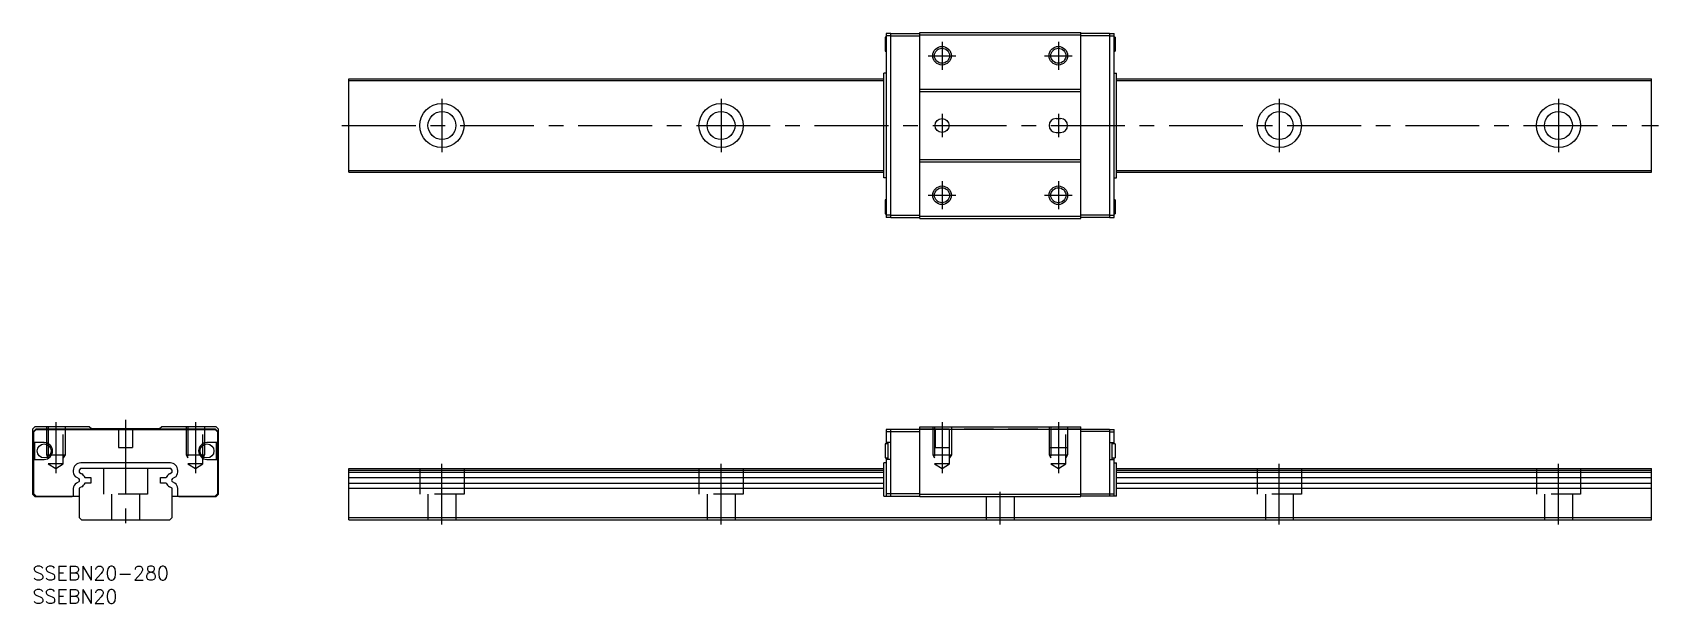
# Model space of a CAD drawing. Extents: x 0 to 350, y -8 to 115.
import ezdxf

# ---------------------------------------------------------------- set-up
doc = ezdxf.new("R2010")
doc.units = 0
doc.header["$LTSCALE"] = 0.5
doc.linetypes.add('CENTER', pattern=[50.8, 31.75, -6.35, 6.35, -6.35])
doc.linetypes.add('DASHED', pattern=[19.05, 12.7, -6.35])
for name, color, linetype in [('MSM_CENTER', 1, 'CENTER'), ('MSM_CONTINUOUS', 7, 'CONTINUOUS'), ('MSM_DASHED', 4, 'DASHED'), ('MSM_NARROW', 5, 'CONTINUOUS'), ('MSM_PART_NUMBER', 7, 'CONTINUOUS')]:
    doc.layers.add(name, color=color, linetype=linetype)
doc.styles.get("Standard").update_dxf_attribs({"font": 'txt.shx', "height": 3, "bigfont": 'bigfont.shx'})

# ---------------------------------------------------------------- blocks, each defined once
blk = doc.blocks.new('*U2')
at = {"layer": 'MSM_PART_NUMBER'}
blk.add_text('SSEBN20-280', height=3, dxfattribs=at).set_placement((0, -3))
blk = doc.blocks.new('*U3')
at = {"layer": 'MSM_PART_NUMBER'}
blk.add_text('SSEBN20', height=3, dxfattribs=at).set_placement((0, -8))

msp = doc.modelspace()

# ---------------------------------------------------------------- linework, layer by layer
at = {"layer": 'MSM_CENTER'}
for p, q in [((195.5, 112.79), (195.5, 106.79)), ((220.5, 112.79), (220.5, 106.79)), ((192.5, 109.79), (198.5, 109.79)), ((217.5, 109.79), (223.5, 109.79)), ((88, 100.54), (88, 89.04)), ((148, 100.54), (148, 89.04)), ((268, 100.54), (268, 89.04)), ((328, 100.54), (328, 89.04)), ((66.5, 94.79), (349.5, 94.79)), ((195.5, 97.29), (195.5, 92.29)), ((220.5, 97.29), (220.5, 92.29)), ((195.5, 82.79), (195.5, 76.79)), ((220.5, 82.79), (220.5, 76.79)), ((192.5, 79.79), (198.5, 79.79)), ((217.5, 79.79), (223.5, 79.79)), ((20, 31.5), (20, 8.5)), ((5, 31), (5, 20.06)), ((35, 31), (35, 20.06)), ((195.5, 31), (195.5, 20.06)), ((220.5, 31), (220.5, 20.06)), ((88, 9), (88, 22)), ((148, 9), (148, 22)), ((268, 9), (268, 22)), ((328, 9), (328, 22)), ((208, 9), (208, 16))]:
    msp.add_line(p, q, dxfattribs=at)
at = {"layer": 'MSM_CONTINUOUS'}
for p, q in [((183.3, 113.79), (183.3, 110.79)), ((183.5, 113.79), (183.3, 113.79)), ((184.5, 114.54), (183.5, 114.54)), ((183.5, 114.54), (183.5, 75.04)), ((184.5, 114.04), (183.5, 114.04)), ((184.5, 74.99), (184.5, 114.59)), ((184.5, 114.59), (190.7, 114.59)), ((184.5, 114.09), (190.7, 114.09)), ((190.7, 74.79), (190.7, 114.79)), ((190.7, 114.79), (225.3, 114.79)), ((190.7, 114.29), (225.3, 114.29)), ((225.3, 74.79), (225.3, 114.79)), ((231.5, 114.59), (225.3, 114.59)), ((231.5, 114.09), (225.3, 114.09)), ((231.5, 114.59), (231.5, 74.99)), ((231.5, 114.54), (232.5, 114.54)), ((231.5, 114.04), (232.5, 114.04)), ((232.5, 75.04), (232.5, 114.54)), ((232.7, 113.79), (232.5, 113.79)), ((232.7, 113.79), (232.7, 110.79)), ((183.3, 110.79), (183.5, 110.79)), ((232.5, 110.79), (232.7, 110.79)), ((183.5, 106.02), (183, 106.02)), ((183, 83.56), (183, 106.02)), ((232.5, 106.02), (233, 106.02)), ((233, 83.56), (233, 106.02)), ((68, 84.79), (68, 104.79)), ((68, 104.79), (183, 104.79)), ((68, 104.49), (183, 104.49)), ((190.7, 102.59), (225.3, 102.59)), ((190.7, 102.09), (225.3, 102.09)), ((233, 104.79), (348, 104.79)), ((233, 104.49), (348, 104.49)), ((348, 84.79), (348, 104.79)), ((220, 96.29), (221, 96.29)), ((220, 93.29), (221, 93.29)), ((190.7, 87.49), (225.3, 87.49)), ((68, 85.09), (183, 85.09)), ((68, 84.79), (183, 84.79)), ((190.7, 86.99), (225.3, 86.99)), ((233, 85.09), (348, 85.09)), ((233, 84.79), (348, 84.79)), ((183.5, 83.56), (183, 83.56)), ((232.5, 83.56), (233, 83.56)), ((183.3, 78.79), (183.3, 75.79)), ((183.5, 78.79), (183.3, 78.79)), ((232.7, 78.79), (232.5, 78.79)), ((232.7, 78.79), (232.7, 75.79)), ((183.3, 75.79), (183.5, 75.79)), ((184.5, 75.54), (183.5, 75.54)), ((184.5, 75.04), (183.5, 75.04)), ((184.5, 75.49), (190.7, 75.49)), ((184.5, 74.99), (190.7, 74.99)), ((190.7, 75.29), (225.3, 75.29)), ((190.7, 74.79), (225.3, 74.79)), ((231.5, 75.49), (225.3, 75.49)), ((231.5, 74.99), (225.3, 74.99)), ((231.5, 75.54), (232.5, 75.54)), ((231.5, 75.04), (232.5, 75.04)), ((232.5, 75.79), (232.7, 75.79)), ((0.5, 30), (0, 29.5)), ((0, 29.5), (0, 15.5)), ((0.7, 29.5), (0.2, 29)), ((0.2, 29), (0.2, 15.6)), ((0.25, 28.9), (0.75, 29.4)), ((0.25, 26.6), (0.25, 28.9)), ((12.2, 30), (0.5, 30)), ((39.3, 29.5), (0.7, 29.5)), ((0.75, 29.4), (39.25, 29.4)), ((12.7, 29.55), (12.2, 30)), ((27.3, 29.55), (12.7, 29.55)), ((27.8, 30), (27.3, 29.55)), ((39.5, 30), (27.8, 30)), ((39.25, 29.4), (39.75, 28.9)), ((39.8, 29), (39.3, 29.5)), ((40, 29.5), (39.5, 30)), ((39.75, 28.9), (39.75, 26.6)), ((39.8, 15.6), (39.8, 29)), ((40, 15.5), (40, 29.5)), ((183.5, 29.4), (183.5, 26.3)), ((184.5, 29.4), (183.5, 29.4)), ((184.5, 28.9), (183.5, 28.9)), ((184.5, 15.1), (184.5, 29.5)), ((184.5, 29.5), (231.5, 29.5)), ((184.5, 29), (190.7, 29)), ((190.7, 15), (190.7, 30)), ((190.7, 30), (225.3, 30)), ((225.3, 15), (225.3, 30)), ((231.5, 29), (225.3, 29)), ((231.5, 29.5), (231.5, 15.1)), ((231.5, 29.4), (232.5, 29.4)), ((231.5, 28.9), (232.5, 28.9)), ((232.5, 26.3), (232.5, 29.4)), ((2.5, 26.6), (0.25, 26.6)), ((0.45, 26.6), (0.45, 23)), ((39.75, 26.6), (37.5, 26.6)), ((39.55, 23), (39.55, 26.6)), ((183.9, 26.3), (183.3, 26.3)), ((183.3, 26.3), (183.3, 23.3)), ((184.5, 26.6), (183.5, 26.6)), ((183.9, 23), (183.9, 26.6)), ((231.5, 26.6), (232.5, 26.6)), ((232.1, 23), (232.1, 26.6)), ((232.7, 26.3), (232.1, 26.3)), ((232.7, 26.3), (232.7, 23.3)), ((0.25, 23), (2.5, 23)), ((0.25, 15.6), (0.25, 23)), ((10.3, 21), (10, 20.7)), ((29.7, 21), (10.3, 21)), ((29.63, 22.23), (10.37, 22.23)), ((30, 20.7), (29.7, 21)), ((37.5, 23), (39.75, 23)), ((39.75, 23), (39.75, 15.6)), ((68, 10), (68, 21)), ((68, 21), (183, 21)), ((183, 15.1), (183, 22.23)), ((183.5, 22.23), (183, 22.23)), ((183.3, 23.3), (183.9, 23.3)), ((183.5, 23.3), (183.5, 15.1)), ((184.5, 23), (183.5, 23)), ((231.5, 23), (232.5, 23)), ((232.1, 23.3), (232.7, 23.3)), ((232.5, 15.1), (232.5, 23.3)), ((232.5, 22.23), (233, 22.23)), ((233, 15.1), (233, 22.23)), ((233, 21), (348, 21)), ((348, 10), (348, 21)), ((8.77, 20.63), (8.77, 20.26)), ((9.42, 19.14), (9.93, 18.85)), ((9.93, 18.15), (9.42, 17.86)), ((10, 20.7), (10, 20.22)), ((10, 20.22), (10.56, 19.9)), ((11.28, 19.1), (12.5, 19.1)), ((12.5, 17.9), (11.28, 17.9)), ((12.5, 19.1), (12.5, 17.9)), ((27.5, 17.9), (27.5, 19.1)), ((27.5, 19.1), (28.72, 19.1)), ((28.72, 17.9), (27.5, 17.9)), ((29.44, 19.9), (30, 20.22)), ((30, 20.22), (30, 20.7)), ((30.07, 18.85), (30.58, 19.14)), ((30.58, 17.86), (30.07, 18.15)), ((31.23, 20.26), (31.23, 20.63)), ((68, 20.7), (183, 20.7)), ((68, 20.22), (183, 20.22)), ((68, 19.1), (183, 19.1)), ((68, 17.9), (183, 17.9)), ((233, 20.7), (348, 20.7)), ((233, 20.22), (348, 20.22)), ((233, 19.1), (348, 19.1)), ((233, 17.9), (348, 17.9)), ((0, 15.5), (0.5, 15)), ((0.2, 15.6), (0.7, 15.1)), ((0.75, 15.1), (0.25, 15.6)), ((0.5, 15), (8.53, 15)), ((0.7, 15.1), (10, 15.1)), ((8.53, 15), (8.74, 15.1)), ((8.77, 16.74), (8.77, 15.1)), ((10.56, 17.1), (10, 16.78)), ((10, 16.78), (10, 10.5)), ((30, 16.78), (29.44, 17.1)), ((30, 10.5), (30, 16.78)), ((30, 15.1), (39.3, 15.1)), ((31.23, 15.1), (31.23, 16.74)), ((31.26, 15.1), (31.47, 15)), ((31.47, 15), (39.5, 15)), ((39.75, 15.6), (39.25, 15.1)), ((39.3, 15.1), (39.8, 15.6)), ((39.5, 15), (40, 15.5)), ((68, 16.78), (183, 16.78)), ((183, 15.1), (190.65, 15.1)), ((190.7, 15.6), (183.5, 15.6)), ((190.65, 15.1), (190.65, 15.15)), ((190.65, 15.15), (190.7, 15.15)), ((190.7, 15.5), (225.3, 15.5)), ((190.7, 15), (225.3, 15)), ((225.3, 15.6), (232.5, 15.6)), ((225.35, 15.15), (225.3, 15.15)), ((225.35, 15.15), (225.35, 15.1)), ((233, 15.1), (225.35, 15.1)), ((233, 16.78), (348, 16.78)), ((10, 10.5), (10.5, 10)), ((29.5, 10), (30, 10.5)), ((68, 10.5), (348, 10.5)), ((10.5, 10), (29.5, 10)), ((68, 10), (348, 10))]:
    msp.add_line(p, q, dxfattribs=at)
for centre, radius in [((195.5, 109.79), 1.62), ((220.5, 109.79), 1.62), ((88, 94.79), 4.75), ((148, 94.79), 4.75), ((268, 94.79), 4.75), ((328, 94.79), 4.75), ((88, 94.79), 3), ((148, 94.79), 3), ((195.5, 94.79), 1.5), ((268, 94.79), 3), ((328, 94.79), 3), ((195.5, 79.79), 1.62), ((220.5, 79.79), 1.62), ((2.5, 24.8), 1.5), ((37.5, 24.8), 1.5)]:
    msp.add_circle(centre, radius, dxfattribs=at)
for centre, radius, start, end in [((220, 94.79), 1.5, 90, 270), ((221, 94.79), 1.5, 270, 90), ((2.5, 24.8), 1.8, 270, 90), ((37.5, 24.8), 1.8, 90, 270), ((10.37, 20.63), 1.6, 90, 180), ((29.63, 20.63), 1.6, 0, 90), ((10.07, 20.26), 1.3, 180, 239.9972), ((10.07, 16.74), 1.3, 120.0028, 180), ((9.73, 18.5), 0.4, 300.0028, 59.9972), ((9.69, 18.38), 1.75, 24.1151, 60.0008), ((9.69, 18.62), 1.75, 299.9992, 335.8849), ((30.31, 18.38), 1.75, 119.9992, 155.8849), ((30.31, 18.62), 1.75, 204.1151, 240.0008), ((30.27, 18.5), 0.4, 120.0028, 239.9972), ((29.93, 20.26), 1.3, 300.0028, 0), ((29.93, 16.74), 1.3, 0, 59.9972)]:
    msp.add_arc(centre, radius, start, end, dxfattribs=at)
at = {"layer": 'MSM_DASHED'}
for p, q in [((3, 30), (3, 24)), ((3.38, 30), (3.38, 22)), ((6.62, 22), (6.62, 30)), ((7, 30), (7, 24)), ((18.5, 29.55), (18.5, 25.55)), ((21.5, 29.55), (21.5, 25.55)), ((33, 30), (33, 24)), ((33.38, 30), (33.38, 22)), ((36.62, 22), (36.62, 30)), ((37, 30), (37, 24)), ((190.7, 29.55), (225.3, 29.55)), ((193.5, 30), (193.5, 24)), ((193.88, 30), (193.88, 22)), ((194, 29.55), (194, 25.55)), ((197, 29.55), (197, 25.55)), ((197.12, 22), (197.12, 30)), ((197.5, 30), (197.5, 24)), ((218.5, 30), (218.5, 24)), ((218.88, 30), (218.88, 22)), ((222.12, 22), (222.12, 30)), ((222.5, 30), (222.5, 24)), ((18.5, 25.55), (21.5, 25.55)), ((194, 25.55), (197, 25.55)), ((218.5, 25.55), (222.5, 25.55)), ((3, 24), (7, 24)), ((3, 24), (3.38, 23.34)), ((3.38, 22), (5, 21.06)), ((6.62, 22), (3.38, 22)), ((5, 21.06), (6.62, 22)), ((7, 24), (6.62, 23.34)), ((15.25, 21), (15.25, 15.5)), ((24.75, 21), (24.75, 15.5)), ((33, 24), (37, 24)), ((33, 24), (33.38, 23.34)), ((33.38, 22), (35, 21.06)), ((36.62, 22), (33.38, 22)), ((35, 21.06), (36.62, 22)), ((37, 24), (36.62, 23.34)), ((83.25, 21), (83.25, 15.5)), ((92.75, 21), (92.75, 15.5)), ((143.25, 21), (143.25, 15.5)), ((152.75, 21), (152.75, 15.5)), ((193.5, 24), (197.5, 24)), ((193.5, 24), (193.88, 23.34)), ((193.88, 22), (195.5, 21.06)), ((197.12, 22), (193.88, 22)), ((195.5, 21.06), (197.12, 22)), ((197.5, 24), (197.12, 23.34)), ((218.5, 24), (222.5, 24)), ((218.5, 24), (218.88, 23.34)), ((218.88, 22), (220.5, 21.06)), ((222.12, 22), (218.88, 22)), ((220.5, 21.06), (222.12, 22)), ((222.5, 24), (222.12, 23.34)), ((263.25, 21), (263.25, 15.5)), ((272.75, 21), (272.75, 15.5)), ((323.25, 21), (323.25, 15.5)), ((332.75, 21), (332.75, 15.5)), ((24.75, 15.5), (15.25, 15.5)), ((17, 15.5), (17, 10)), ((23, 15.5), (23, 10)), ((92.75, 15.5), (83.25, 15.5)), ((85, 15.5), (85, 10)), ((91, 15.5), (91, 10)), ((152.75, 15.5), (143.25, 15.5)), ((145, 15.5), (145, 10)), ((151, 15.5), (151, 10)), ((205, 15), (205, 10)), ((211, 15), (211, 10)), ((272.75, 15.5), (263.25, 15.5)), ((265, 15.5), (265, 10)), ((271, 15.5), (271, 10)), ((332.75, 15.5), (323.25, 15.5)), ((325, 15.5), (325, 10)), ((331, 15.5), (331, 10))]:
    msp.add_line(p, q, dxfattribs=at)
at = {"layer": 'MSM_NARROW'}
for centre in [(195.5, 109.79), (220.5, 109.79), (195.5, 79.79), (220.5, 79.79)]:
    msp.add_circle(centre, 2, dxfattribs=at)

# ---------------------------------------------------------------- block references
at = {"layer": 'MSM_CONTINUOUS'}
for name in ['*U2', '*U3']:
    msp.add_blockref(name, (0, 0), dxfattribs=at)

doc.saveas('drawing.dxf')
